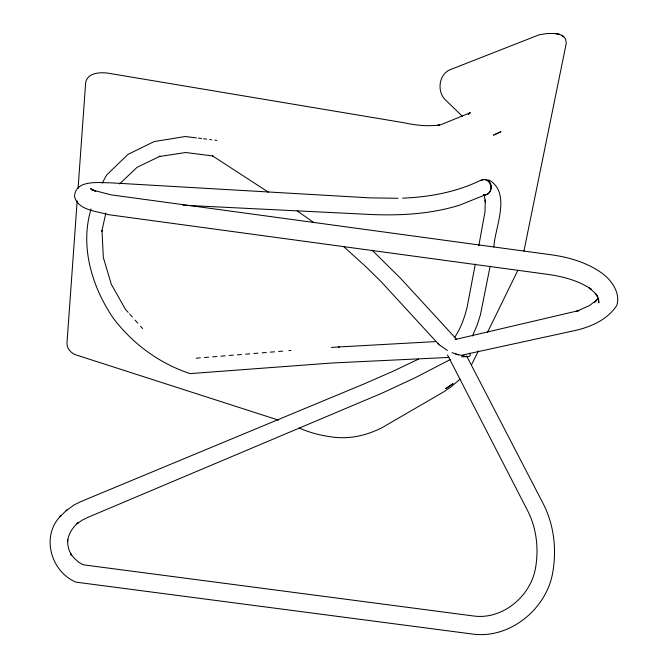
<?xml version="1.0" encoding="UTF-8"?>
<svg xmlns="http://www.w3.org/2000/svg" width="668" height="668" viewBox="0 0 668 668"><rect width="100%" height="100%" fill="white"/><g stroke="black" fill="none" stroke-linecap="round" stroke-linejoin="round"><path stroke-width="1" d="M77.179 200.893L67.034 342.3C66.424 347.761 70.215 352.37 74.966 354.566L278.598 420.164M78.072 188.409L85.679 82.356C87.692 72.795 99.791 72.102 107.623 73.104L403.923 122.745C415.579 125.308 427.687 126.586 439.569 125.008L437.983 125.267L440.571 124.816L470.33 112.708L468.343 114.52L469.679 112.291M475.324 264.027L467.216 306.679C464.636 317.592 460.753 328.389 454.415 337.716M478.814 245.682L485.018 211.714L485.252 199.957L485.411 201.936L484.384 196.359M490.162 266.123L480.35 315.079L477.211 324.907L472.476 335.937M493.886 247.018C494.462 228.773 512.131 192.434 488.675 179.909M523.921 251.11L566.297 43.153L565.52 38.719L562.874 36.022M91.048 209.042C79.776 246.333 91.858 286.53 113.092 317.943C132.615 343.778 159.268 363.384 190.046 373.612L332.38 362.974L448.98 357.422M105.82 213.05L101.845 231.303L102.004 230.477L103.331 257.531L111.347 284.368L125.442 309.326L128.189 312.399M478.405 350.95L471.858 364.118M487.573 332.205L517.817 270.365M102.254 183.065L106.655 174.974L127.98 154.375L154.208 141.558L185.245 136.514L196.442 137.892M61.297 515.395C40.589 535.243 50.509 571.616 76.043 582.154L473.295 634.149C510.845 638.842 547.326 608.022 552.912 571.441C556.761 548.578 553.83 524.38 543.193 503.655L466.598 355.944M598.428 298.037L594.578 302.32L596.858 300.024L589.268 305.668L576.35 311.413L578.956 310.562L455.075 339.553M66.074 510.778L74.24 504.824L81.822 501.192L364.043 383.933L393.419 371.082L418.544 359.108M59.986 516.681L67.218 509.659M119.58 183.925L137.04 167.326L160.136 156.187L159.151 156.546L185.712 152.513L213.034 155.978L212.407 155.811L268.419 192.192M459.91 379.232L451 386.872L444.036 391.665L381.812 427.821C364.452 436.371 347.218 439.828 328.264 436.404C318.302 434.876 308.516 432.163 299.314 428.013M450.583 359.376L415.003 377.829L382.104 393.118L88.351 517.157L82.189 520.155L77.012 523.77L78.181 522.668C72.461 527.511 68.278 534.258 67.435 541.781L67.744 539.635L67.819 544.954L69.063 550.156L71.451 555.091L70.507 553.421L74.048 558.047L78.573 562.072L82.966 564.769L474.071 616.055C503.004 619.754 531.068 595.764 535.569 567.716C538.859 548.537 536.554 528.188 527.653 510.769L447.46 354.892M486.479 194.338L459.834 205.084C431.052 214.119 400.408 215.756 370.423 214.478L182.965 205.21M481.052 180.135C456.611 192.108 429.607 197.102 402.612 198.145M462.022 355.142L573.979 330.752C590.403 327.211 607.295 319.98 616.815 305.41C620.639 293.327 611.997 280.71 602.62 273.63C587.773 262.825 569.804 257.414 551.801 254.867L111.022 194.847L92.668 190.054L95.783 191.357L90.539 188.585L91.85 189.946M196.233 358.182L200.35 357.848M204.475 357.514L208.591 357.171M212.708 356.837L216.824 356.503M220.941 356.169L225.066 355.835M229.182 355.501L233.299 355.159M237.416 354.825L241.532 354.491M245.657 354.157L249.774 353.823M253.89 353.489L258.007 353.155M262.123 352.813L266.248 352.479M270.365 352.145L274.481 351.811M278.598 351.477L282.714 351.143M288.893 350.633L290.947 350.475M338.275 346.993L435.478 341.599M331.361 347.452L339.419 346.909M461.488 356.862L468.936 356.478L470.155 355.81L470.272 354.666L469.278 353.13M397.986 198.304L369.922 197.87L110.571 182.823C98.739 182.832 75.2 179.333 74.532 196.676C78.407 210.637 96.401 210.921 107.84 214.587L548.62 274.481C563.692 276.719 578.922 280.735 591.606 289.486L589.059 287.841L594.102 292.133L597.76 296.701L596.482 294.53M563.817 36.631L559.4 34.268L554.916 33.517L547.209 33.492L539.226 34.778L451.284 69.255C438.442 73.38 436.363 92.476 446.282 100.701L462.557 116.491M483.69 194.73L485.394 194.881L487.815 193.929A7.749 6.588 80.4 0 0 489.844 183.391A7.749 6.588 80.4 0 0 480.668 180.502M466.698 356.629L455.701 354.04M198.479 138.142L201.536 138.526M203.573 138.777L206.629 139.153M209.685 139.528L211.723 139.779M214.779 140.155L216.816 140.405M554.916 33.517L559.4 34.268M458.44 354.892L452.111 352.62M447.41 350.45L439.001 344.671L381.486 282.071L366.623 267.375L343.569 246.484M561.604 35.204L562.372 35.696M297.293 210.946L313.977 222.694M372.21 250.3L400.658 278.397L456.603 339.302M129.559 313.943L132.314 317.016M135.061 320.097L137.808 323.178M140.556 326.26L142.618 328.564M438.074 343.168L439.001 344.671M596.056 293.803L598.219 298.446L598.87 302.813L598.545 299.373M481.294 180.485A7.74 6.738 -88.6 0 1 491.239 185.729A7.74 6.738 -88.6 0 1 483.632 194.864M452.871 383.758L445.865 388.567L452.871 383.758M500.833 131.763L493.644 135.086L500.833 131.763"/></g></svg>
